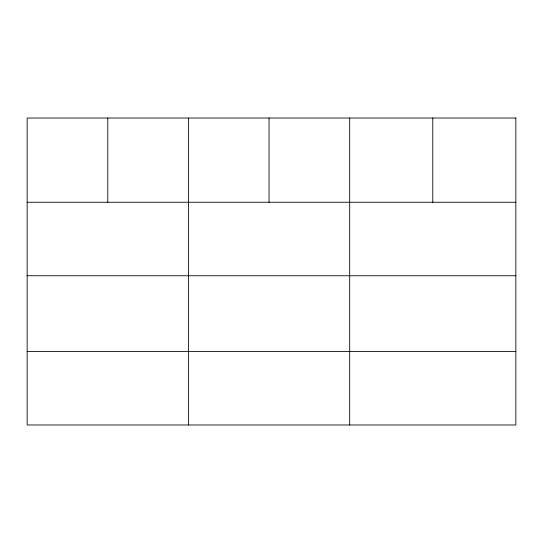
<?xml version="1.0" encoding="UTF-8"?>
<svg xmlns="http://www.w3.org/2000/svg" width="543" height="543" viewBox="0 0 543 543"><rect width="100%" height="100%" fill="white"/><g stroke="black" fill="none" stroke-linecap="round" stroke-linejoin="round"><path stroke-width="0.81" d="M27.15 202.254L515.85 202.254M27.15 275.749L515.85 275.749M27.15 351.477L515.85 351.477M432.771 118.021L432.771 202.254M349.692 118.021L349.692 424.979M269.056 118.021L269.056 202.254M188.421 118.021L188.421 424.979M107.785 118.021L107.785 202.254M515.85 118.021L27.15 118.021L27.15 424.979L515.85 424.979L515.85 118.021"/></g></svg>
